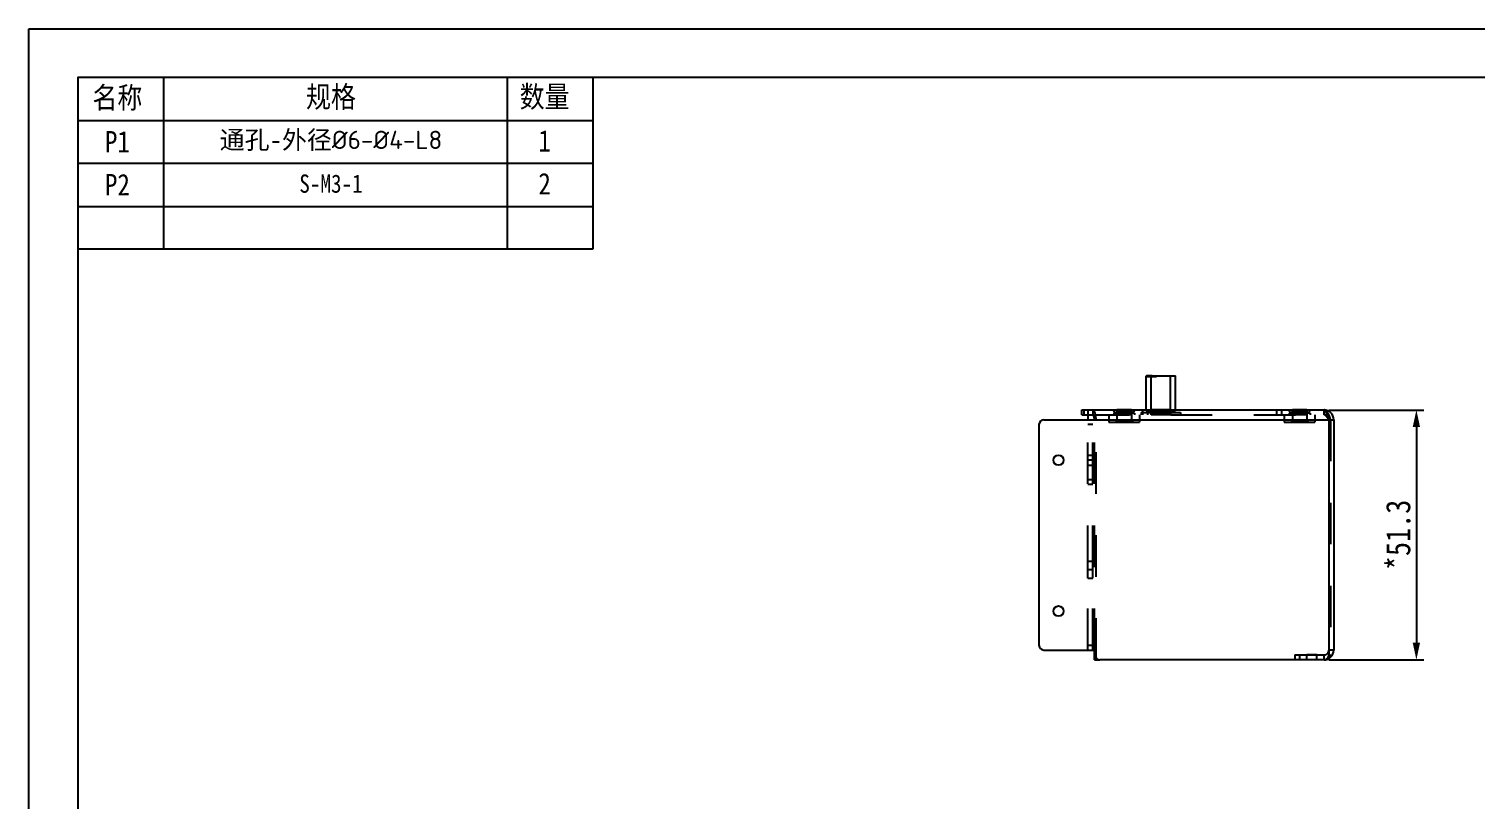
# Model space of a CAD drawing. Header units: millimetres. Extents: x 0 to 8948, y -1340 to 1100.
# Drawn here: x 7671.4 to 7968.4, y 261.6 to 420 of the extents above; entities that cross this region are included whole.
import ezdxf

# ---------------------------------------------------------------- set-up
doc = ezdxf.new("R2010")
doc.units = ezdxf.units.MM
doc.header["$LTSCALE"] = 85.25
doc.header["$PDMODE"] = 3
doc.header["$PDSIZE"] = 8
doc.linetypes.add('HIDDEN', pattern=[0.2, 0.1, -0.1])
doc.layers.get('0').update_dxf_attribs({"linetype": 'CONTINUOUS'})
doc.layers.get('Defpoints').update_dxf_attribs({"linetype": 'CONTINUOUS'})
doc.layers.add('02___PRT_ALL_AXES', color=7, linetype='CONTINUOUS')
doc.layers.add('DEFAULT_2', color=8, linetype='HIDDEN')
doc.styles.get("Standard").update_dxf_attribs({"font": 'txt', "width": 0.85})
doc.dimstyles.new('DIMSTYLE_1', dxfattribs={"dimtxt": 5, "dimasz": 3.5, "dimexe": 1.5, "dimexo": 1, "dimgap": 1.25, "dimtad": 1, "dimdsep": 46, "dimtxsty": 'Standard', "dimblk": '_FILLED', "dimblk1": '_FILLED', "dimblk2": '_FILLED', "dimcen": 0.09, "dimadec": 0, "dimazin": 0, "dimtp": 0.01, "dimtm": 0.01, "dimtfac": 1, "dimtofl": 0, "dimtmove": 0, "dimatfit": 3, "dimldrblk": '_FILLED', "dimfxl": 0, "dimtolj": 1, "dimarcsym": 0})

# ---------------------------------------------------------------- blocks, each defined once
blk = doc.blocks.new('_FILLED')
at = {"color": 0, "linetype": 'ByBlock'}
blk.add_solid([(0, 0), (-1, 0.214), (-1, -0.214)], dxfattribs=at)
blk = doc.blocks.new('*D48')
at = {"color": 0, "linetype": 'Continuous', "lineweight": -2, "transparency": 16777216}
for p, q in [((7938.22, 341.74), (7957.68, 341.74)), ((7956.18, 338.24), (7956.18, 293.94)), ((7938.22, 290.44), (7957.68, 290.44))]:
    blk.add_line(p, q, dxfattribs=at)
at = {"layer": 'Defpoints', "color": 0, "linetype": 'Continuous', "transparency": 16777216}
for p in [(7937.22, 341.74), (7937.22, 290.44), (7956.18, 290.44)]:
    blk.add_point(p, dxfattribs=at)
at = {"color": 0, "linetype": 'Continuous', "lineweight": -2, "transparency": 16777216, "xscale": 3.5, "yscale": 3.5, "zscale": 3.5}
for p, rotation in [((7956.18, 341.74), 90), ((7956.18, 290.44), 270)]:
    blk.add_blockref('_FILLED', p, dxfattribs=dict(at, rotation=rotation))
at = {"color": 0, "linetype": 'Continuous', "transparency": 16777216, "insert": (7949.93, 316.09), "char_height": 5, "width": 15.9375, "attachment_point": 2, "rotation": 90}
blk.add_mtext('\\A1;*51.3', dxfattribs=at)

msp = doc.modelspace()

# ---------------------------------------------------------------- linework, layer by layer
at = {"color": 7, "linetype": 'Continuous'}
for p, q in [((7671.429, 0), (7671.429, 420)), ((7671.429, 420), (8265.429, 420)), ((7900.723, 341.744), (7900.723, 348.744)), ((7906.723, 341.744), (7906.723, 348.744)), ((7887.523, 340.744), (7887.523, 341.744)), ((7888.023, 340.744), (7888.023, 341.744)), ((7887.523, 340.744), (7888.723, 340.744)), ((7938.223, 339.744), (7939.223, 339.744)), ((7890.099, 290.444), (7890.099, 292.444)), ((7939.223, 292.444), (7938.223, 292.444)), ((7890.099, 290.444), (7891.223, 290.444))]:
    msp.add_line(p, q, dxfattribs=at)
at = {"color": 7, "true_color": 0xffffff}
for p, q in [((7699.054, 410), (7699.054, 374.75)), ((7769.553, 410), (7769.553, 374.75)), ((7787.178, 410), (7787.178, 374.75))]:
    msp.add_line(p, q, dxfattribs=at)
at = {"color": 3, "linetype": 'Continuous'}
for p, q in [((7887.523, 341.744), (7937.223, 341.744)), ((7888.723, 341.744), (7888.723, 339.744)), ((7878.723, 338.744), (7878.723, 293.444)), ((7879.723, 339.744), (7938.223, 339.744)), ((7938.223, 339.744), (7938.223, 291.444)), ((7939.223, 339.744), (7939.223, 292.444)), ((7879.723, 292.444), (7890.223, 292.444)), ((7890.223, 291.444), (7890.223, 292.444)), ((7937.223, 290.444), (7891.223, 290.444))]:
    msp.add_line(p, q, dxfattribs=at)
at = {"color": 7, "linetype": 'Continuous'}
msp.add_lwpolyline([(7681.429, 10), (8255.429, 10), (8255.429, 410), (7681.429, 410)], close=True, dxfattribs=at)
at = {"color": 7, "true_color": 0xffffff}
for points in [[(7681.429, 401.188), (7787.178, 401.188)], [(7787.178, 392.375), (7681.429, 392.375)], [(7681.429, 383.563), (7787.178, 383.563)], [(7787.178, 374.75), (7681.429, 374.75)]]:
    msp.add_lwpolyline(points, dxfattribs=at)
at = {"color": 3, "linetype": 'Continuous'}
for centre, radius, start, end in [((7937.223, 339.744), 2, 0, 90), ((7879.723, 338.744), 1, 90, 180), ((7879.723, 293.444), 1, 180, 270), ((7891.223, 291.444), 1, 180, 270), ((7937.223, 292.444), 2, 270, 0), ((7937.223, 291.444), 1, 270, 0)]:
    msp.add_arc(centre, radius, start, end, dxfattribs=at)
for points, knots in [([(7937.776, 341.035), (7937.734, 341.137), (7937.65, 341.319), (7937.502, 341.578), (7937.334, 341.744), (7937.223, 341.744)], [0, 0, 0, 0, 0.3557086, 0.6400758, 1, 1, 1, 1]), ([(7938.039, 340.312), (7938.018, 340.377), (7937.936, 340.62), (7937.848, 340.862), (7937.776, 341.035)], [0, 0, 0, 0, 0.2675329, 1, 1, 1, 1])]:
    msp.add_open_spline(points, degree=3, knots=knots, dxfattribs=at)
for points in [[(7938.223, 339.744), (7938.162, 339.934), (7938.102, 340.123), (7938.039, 340.312)], [(7937.985, 290.52), (7937.873, 290.471), (7937.748, 290.444), (7937.625, 290.444)], [(7938.29, 290.737), (7938.204, 290.646), (7938.099, 290.571), (7937.985, 290.52)]]:
    msp.add_open_spline(points, degree=3, dxfattribs=at)
at = {"layer": '02___PRT_ALL_AXES', "color": 7, "linetype": 'Continuous'}
for p, q in [((7900.723, 348.744), (7906.723, 348.744)), ((7900.723, 341.744), (7900.723, 348.744)), ((7906.723, 341.744), (7906.723, 348.744))]:
    msp.add_line(p, q, dxfattribs=at)
at = {"layer": '02___PRT_ALL_AXES', "color": 8, "linetype": 'HIDDEN'}
for p, q in [((7901.723, 340.744), (7901.723, 348.744)), ((7905.723, 340.744), (7905.723, 348.744)), ((7897.723, 341.744), (7894.723, 341.744)), ((7894.723, 341.744), (7894.723, 340.744)), ((7897.723, 341.744), (7897.723, 340.744)), ((7900.723, 341.544), (7900.723, 341.744)), ((7905.723, 341.744), (7901.723, 341.744)), ((7906.723, 341.544), (7906.723, 341.744)), ((7933.723, 341.744), (7930.723, 341.744)), ((7930.723, 341.744), (7930.723, 340.744)), ((7933.723, 341.744), (7933.723, 340.744)), ((7897.723, 340.744), (7894.723, 340.744)), ((7905.723, 340.744), (7901.723, 340.744)), ((7933.723, 340.744), (7930.723, 340.744)), ((7888.783, 332.494), (7889.783, 332.494)), ((7888.783, 330.395), (7888.783, 332.493)), ((7889.783, 331.444), (7888.783, 331.444)), ((7888.783, 330.394), (7889.783, 330.394)), ((7889.783, 330.395), (7889.783, 332.493)), ((7888.783, 310.694), (7889.783, 310.694)), ((7888.783, 307.194), (7888.783, 310.694)), ((7889.783, 308.944), (7888.783, 308.944)), ((7889.783, 307.194), (7889.783, 310.694)), ((7888.783, 307.194), (7889.783, 307.194)), ((7935.773, 291.444), (7933.673, 291.444)), ((7933.673, 290.444), (7933.673, 291.444)), ((7935.773, 290.444), (7935.773, 291.444)), ((7935.773, 290.444), (7933.673, 290.444))]:
    msp.add_line(p, q, dxfattribs=at)
at = {"layer": '02___PRT_ALL_AXES', "color": 3, "linetype": 'Continuous'}
for centre in [(7882.723, 331.444), (7882.723, 300.444)]:
    msp.add_circle(centre, 1.05, dxfattribs=at)
at = {"layer": 'DEFAULT_2', "color": 8, "linetype": 'HIDDEN'}
for p, q in [((7900.744, 348.644), (7900.744, 348.744)), ((7900.744, 348.644), (7901.933, 348.644)), ((7900.749, 348.744), (7900.749, 348.644)), ((7901.933, 348.744), (7900.758, 348.744)), ((7900.758, 348.644), (7900.758, 348.744)), ((7900.786, 348.744), (7900.786, 348.644)), ((7900.789, 348.744), (7900.789, 348.644)), ((7900.83, 348.744), (7900.83, 348.644)), ((7900.832, 348.744), (7900.832, 348.644)), ((7900.838, 348.744), (7900.838, 348.644)), ((7900.839, 348.744), (7900.839, 348.644)), ((7900.848, 348.744), (7900.848, 348.644)), ((7900.863, 348.744), (7900.863, 348.644)), ((7900.865, 348.744), (7900.865, 348.644)), ((7900.905, 348.744), (7900.905, 348.644)), ((7900.908, 348.744), (7900.908, 348.644)), ((7900.912, 348.744), (7900.912, 348.644)), ((7900.924, 348.744), (7900.924, 348.644)), ((7900.963, 348.744), (7900.963, 348.644)), ((7900.974, 348.744), (7900.974, 348.644)), ((7900.982, 348.744), (7900.982, 348.644)), ((7900.994, 348.744), (7900.994, 348.644)), ((7901.033, 348.744), (7901.033, 348.644)), ((7901.044, 348.744), (7901.044, 348.644)), ((7901.048, 348.744), (7901.048, 348.644)), ((7901.052, 348.744), (7901.052, 348.644)), ((7901.091, 348.744), (7901.091, 348.644)), ((7901.094, 348.744), (7901.094, 348.644)), ((7901.111, 348.744), (7901.111, 348.644)), ((7901.117, 348.744), (7901.117, 348.644)), ((7901.118, 348.744), (7901.118, 348.644)), ((7901.124, 348.744), (7901.124, 348.644)), ((7901.126, 348.744), (7901.126, 348.644)), ((7901.133, 348.744), (7901.133, 348.644)), ((7901.145, 348.744), (7901.145, 348.644)), ((7901.166, 348.744), (7901.166, 348.644)), ((7901.172, 348.744), (7901.172, 348.644)), ((7901.173, 348.744), (7901.173, 348.644)), ((7901.178, 348.744), (7901.178, 348.644)), ((7901.183, 348.744), (7901.183, 348.644)), ((7901.185, 348.744), (7901.185, 348.644)), ((7901.189, 348.744), (7901.189, 348.644)), ((7901.192, 348.744), (7901.192, 348.644)), ((7901.194, 348.744), (7901.194, 348.644)), ((7901.199, 348.744), (7901.199, 348.644)), ((7901.22, 348.744), (7901.22, 348.644)), ((7901.234, 348.744), (7901.234, 348.644)), ((7901.24, 348.644), (7901.24, 348.744)), ((7901.247, 348.744), (7901.247, 348.644)), ((7901.252, 348.744), (7901.252, 348.644)), ((7901.257, 348.744), (7901.257, 348.644)), ((7901.269, 348.744), (7901.269, 348.644)), ((7901.279, 348.744), (7901.279, 348.644)), ((7901.28, 348.744), (7901.28, 348.644)), ((7901.283, 348.744), (7901.283, 348.644)), ((7901.295, 348.744), (7901.295, 348.644)), ((7901.297, 348.644), (7901.297, 348.744)), ((7901.302, 348.744), (7901.302, 348.644)), ((7901.314, 348.744), (7901.314, 348.644)), ((7901.315, 348.744), (7901.315, 348.644)), ((7901.325, 348.744), (7901.325, 348.644)), ((7901.327, 348.744), (7901.327, 348.644)), ((7901.329, 348.744), (7901.329, 348.644)), ((7901.334, 348.744), (7901.334, 348.644)), ((7901.346, 348.744), (7901.346, 348.644)), ((7901.359, 348.744), (7901.359, 348.644)), ((7901.368, 348.744), (7901.368, 348.644)), ((7901.369, 348.744), (7901.369, 348.644)), ((7901.373, 348.744), (7901.373, 348.644)), ((7901.379, 348.744), (7901.379, 348.644)), ((7901.391, 348.744), (7901.391, 348.644)), ((7901.395, 348.744), (7901.395, 348.644)), ((7901.406, 348.744), (7901.406, 348.644)), ((7901.414, 348.744), (7901.414, 348.644)), ((7901.426, 348.744), (7901.426, 348.644)), ((7901.428, 348.744), (7901.428, 348.644)), ((7901.449, 348.744), (7901.449, 348.644)), ((7901.454, 348.744), (7901.454, 348.644)), ((7901.456, 348.744), (7901.456, 348.644)), ((7901.457, 348.744), (7901.457, 348.644)), ((7901.459, 348.744), (7901.459, 348.644)), ((7901.463, 348.744), (7901.463, 348.644)), ((7901.469, 348.744), (7901.469, 348.644)), ((7901.47, 348.744), (7901.47, 348.644)), ((7901.486, 348.744), (7901.486, 348.644)), ((7901.503, 348.744), (7901.503, 348.644)), ((7901.507, 348.744), (7901.507, 348.644)), ((7901.51, 348.744), (7901.51, 348.644)), ((7901.539, 348.744), (7901.539, 348.644)), ((7901.542, 348.744), (7901.542, 348.644)), ((7901.548, 348.744), (7901.548, 348.644)), ((7901.568, 348.744), (7901.568, 348.644)), ((7901.729, 348.744), (7901.729, 348.644)), ((7901.739, 348.744), (7901.739, 348.644)), ((7901.81, 348.744), (7901.81, 348.644)), ((7901.825, 348.744), (7901.825, 348.644)), ((7901.872, 348.744), (7901.872, 348.644)), ((7901.933, 348.744), (7901.933, 348.644)), ((7901.962, 348.744), (7902.845, 348.744)), ((7901.962, 348.744), (7901.962, 348.644)), ((7901.962, 348.644), (7902.845, 348.644)), ((7901.97, 348.744), (7901.97, 348.644)), ((7901.983, 348.744), (7901.983, 348.644)), ((7902.001, 348.744), (7902.001, 348.644)), ((7902.022, 348.744), (7902.022, 348.644)), ((7902.064, 348.744), (7902.064, 348.644)), ((7902.065, 348.744), (7902.065, 348.644)), ((7902.081, 348.644), (7902.081, 348.744)), ((7902.086, 348.744), (7902.086, 348.644)), ((7902.09, 348.744), (7902.09, 348.644)), ((7902.135, 348.744), (7902.135, 348.644)), ((7902.138, 348.744), (7902.138, 348.644)), ((7902.195, 348.744), (7902.195, 348.644)), ((7902.22, 348.744), (7902.22, 348.644)), ((7902.259, 348.744), (7902.259, 348.644)), ((7902.27, 348.744), (7902.27, 348.644)), ((7902.326, 348.744), (7902.326, 348.644)), ((7902.351, 348.744), (7902.351, 348.644)), ((7902.386, 348.744), (7902.386, 348.644)), ((7902.392, 348.744), (7902.392, 348.644)), ((7902.426, 348.744), (7902.426, 348.644)), ((7902.433, 348.644), (7902.433, 348.744)), ((7902.452, 348.744), (7902.452, 348.644)), ((7902.506, 348.744), (7902.506, 348.644)), ((7902.707, 348.744), (7902.707, 348.644)), ((7902.845, 348.744), (7902.845, 348.644)), ((7889.757, 341.744), (7889.757, 340.744)), ((7898.348, 341.714), (7894.098, 341.714)), ((7894.098, 341.714), (7894.098, 341.614)), ((7898.348, 341.614), (7894.098, 341.614)), ((7894.323, 341.124), (7894.098, 341.614)), ((7894.723, 341.414), (7894.423, 341.714)), ((7897.723, 341.414), (7898.023, 341.714)), ((7898.123, 341.124), (7898.348, 341.614)), ((7898.348, 341.714), (7898.348, 341.614)), ((7899.973, 341.744), (7899.973, 340.744)), ((7900.723, 341.544), (7900.723, 341.744)), ((7900.973, 341.744), (7900.973, 340.744)), ((7906.723, 341.544), (7906.723, 341.744)), ((7927.473, 341.744), (7927.473, 340.744)), ((7928.473, 341.744), (7928.473, 340.744)), ((7934.348, 341.714), (7930.098, 341.714)), ((7930.098, 341.714), (7930.098, 341.614)), ((7934.348, 341.614), (7930.098, 341.614)), ((7930.323, 341.124), (7930.098, 341.614)), ((7930.723, 341.414), (7930.423, 341.714)), ((7933.723, 341.414), (7934.023, 341.714)), ((7934.123, 341.124), (7934.348, 341.614)), ((7934.348, 341.714), (7934.348, 341.614)), ((7937.223, 340.744), (7937.223, 341.744)), ((7888.723, 340.744), (7937.223, 340.744)), ((7888.783, 292.444), (7888.783, 339.744)), ((7889.783, 338.744), (7888.783, 338.744)), ((7889.783, 292.444), (7889.783, 339.744)), ((7890.099, 292.444), (7890.099, 339.744)), ((7890.441, 290.444), (7890.441, 339.744)), ((7893.073, 340.744), (7893.073, 339.244)), ((7893.073, 339.244), (7899.373, 339.244)), ((7893.747, 339.264), (7895.638, 339.264)), ((7893.747, 339.264), (7893.747, 339.244)), ((7893.761, 339.264), (7893.761, 339.244)), ((7893.783, 339.244), (7893.783, 339.264)), ((7893.791, 339.264), (7893.791, 339.244)), ((7893.829, 339.244), (7893.829, 339.264)), ((7893.829, 339.264), (7893.829, 339.244)), ((7893.83, 339.264), (7893.83, 339.244)), ((7893.832, 339.264), (7893.832, 339.244)), ((7893.842, 339.264), (7893.842, 339.244)), ((7893.852, 339.244), (7893.852, 339.264)), ((7894.076, 339.264), (7894.076, 339.244)), ((7898.348, 341.124), (7894.098, 341.124)), ((7894.098, 341.124), (7894.098, 340.744)), ((7894.109, 339.264), (7894.109, 339.244)), ((7894.19, 339.264), (7894.19, 339.244)), ((7894.223, 339.264), (7894.223, 339.244)), ((7894.231, 339.264), (7894.231, 339.244)), ((7894.244, 339.264), (7894.244, 339.244)), ((7894.264, 339.264), (7894.264, 339.244)), ((7894.265, 339.264), (7894.265, 339.244)), ((7894.267, 339.264), (7894.267, 339.244)), ((7894.294, 339.264), (7894.294, 339.244)), ((7894.295, 339.264), (7894.295, 339.244)), ((7894.301, 339.264), (7894.301, 339.244)), ((7894.311, 339.264), (7894.311, 339.244)), ((7894.323, 339.244), (7894.323, 339.264)), ((7894.324, 339.264), (7894.324, 339.244)), ((7894.369, 339.264), (7894.369, 339.244)), ((7894.381, 339.264), (7894.381, 339.244)), ((7894.41, 339.264), (7894.41, 339.244)), ((7894.414, 339.264), (7894.414, 339.244)), ((7894.417, 339.264), (7894.417, 339.244)), ((7894.723, 339.544), (7894.423, 339.244)), ((7894.423, 339.264), (7894.423, 339.244)), ((7894.491, 339.264), (7894.491, 339.244)), ((7894.508, 339.264), (7894.508, 339.244)), ((7894.511, 339.264), (7894.511, 339.244)), ((7894.513, 339.264), (7894.513, 339.244)), ((7894.514, 339.244), (7894.514, 339.264)), ((7894.528, 339.264), (7894.528, 339.244)), ((7894.531, 339.264), (7894.531, 339.244)), ((7894.533, 339.264), (7894.533, 339.244)), ((7894.546, 339.264), (7894.546, 339.244)), ((7894.548, 339.264), (7894.548, 339.244)), ((7894.556, 339.264), (7894.556, 339.244)), ((7894.557, 339.264), (7894.557, 339.244)), ((7894.617, 339.264), (7894.617, 339.244)), ((7894.618, 339.264), (7894.618, 339.244)), ((7894.63, 339.244), (7894.63, 339.264)), ((7894.655, 339.264), (7894.655, 339.244)), ((7894.661, 339.264), (7894.661, 339.244)), ((7894.676, 339.264), (7894.676, 339.244)), ((7894.679, 339.264), (7894.679, 339.244)), ((7894.692, 339.244), (7894.692, 339.264)), ((7894.696, 339.264), (7894.696, 339.244)), ((7894.706, 339.264), (7894.706, 339.244)), ((7894.707, 339.244), (7894.707, 339.264)), ((7894.71, 339.264), (7894.71, 339.244)), ((7894.721, 339.264), (7894.721, 339.244)), ((7897.723, 341.414), (7894.723, 341.414)), ((7894.723, 341.414), (7894.723, 339.544)), ((7897.723, 339.544), (7894.723, 339.544)), ((7894.735, 339.244), (7894.735, 339.264)), ((7894.736, 339.264), (7894.736, 339.244)), ((7894.737, 339.264), (7894.737, 339.244)), ((7894.771, 339.244), (7894.771, 339.264)), ((7894.778, 339.264), (7894.778, 339.244)), ((7894.837, 339.264), (7894.837, 339.244)), ((7894.845, 339.244), (7894.845, 339.264)), ((7894.869, 339.264), (7894.869, 339.244)), ((7894.88, 339.264), (7894.88, 339.244)), ((7894.892, 339.244), (7894.892, 339.264)), ((7894.903, 339.264), (7894.903, 339.244)), ((7894.903, 339.244), (7894.903, 339.264)), ((7894.914, 339.264), (7894.914, 339.244)), ((7894.916, 339.264), (7894.916, 339.244)), ((7894.954, 339.264), (7894.954, 339.244)), ((7894.983, 339.264), (7894.983, 339.244)), ((7894.991, 339.264), (7894.991, 339.244)), ((7894.991, 339.264), (7894.991, 339.244)), ((7895.067, 339.244), (7895.067, 339.264)), ((7895.085, 339.264), (7895.085, 339.244)), ((7895.114, 339.264), (7895.114, 339.244)), ((7895.127, 339.264), (7895.127, 339.244)), ((7895.137, 339.244), (7895.137, 339.264)), ((7895.154, 339.264), (7895.154, 339.244)), ((7895.185, 339.244), (7895.185, 339.264)), ((7895.193, 339.264), (7895.193, 339.244)), ((7895.321, 339.244), (7895.321, 339.264)), ((7895.356, 339.264), (7895.356, 339.244)), ((7895.384, 339.264), (7895.384, 339.244)), ((7895.392, 339.264), (7895.392, 339.244)), ((7895.421, 339.264), (7895.421, 339.244)), ((7895.432, 339.264), (7895.432, 339.244)), ((7895.46, 339.264), (7895.46, 339.244)), ((7895.468, 339.264), (7895.468, 339.244)), ((7895.627, 339.264), (7895.627, 339.244)), ((7895.638, 339.264), (7895.638, 339.244)), ((7895.778, 339.264), (7896.159, 339.264)), ((7895.778, 339.264), (7895.778, 339.244)), ((7895.78, 339.264), (7895.78, 339.244)), ((7895.82, 339.264), (7895.82, 339.244)), ((7895.829, 339.264), (7895.829, 339.244)), ((7895.83, 339.264), (7895.83, 339.244)), ((7895.831, 339.264), (7895.831, 339.244)), ((7895.853, 339.264), (7895.853, 339.244)), ((7895.859, 339.264), (7895.859, 339.244)), ((7895.86, 339.244), (7895.86, 339.264)), ((7895.864, 339.264), (7895.864, 339.244)), ((7895.868, 339.264), (7895.868, 339.244)), ((7895.946, 339.264), (7895.946, 339.244)), ((7895.961, 339.264), (7895.961, 339.244)), ((7895.962, 339.264), (7895.962, 339.244)), ((7895.971, 339.264), (7895.971, 339.244)), ((7895.995, 339.264), (7895.995, 339.244)), ((7896.007, 339.264), (7896.007, 339.244)), ((7896.052, 339.264), (7896.052, 339.244)), ((7896.08, 339.264), (7896.08, 339.244)), ((7896.086, 339.264), (7896.086, 339.244)), ((7896.112, 339.264), (7896.112, 339.244)), ((7896.112, 339.244), (7896.112, 339.264)), ((7896.118, 339.264), (7896.118, 339.244)), ((7896.12, 339.264), (7896.12, 339.244)), ((7896.127, 339.244), (7896.127, 339.264)), ((7896.131, 339.264), (7896.131, 339.244)), ((7896.159, 339.264), (7896.159, 339.244)), ((7896.159, 339.244), (7896.159, 339.264)), ((7897.723, 341.414), (7897.723, 339.544)), ((7897.723, 339.544), (7898.023, 339.244)), ((7898.348, 341.124), (7898.348, 340.744)), ((7899.373, 340.744), (7899.373, 339.244)), ((7899.681, 341.244), (7907.764, 341.244)), ((7899.681, 341.244), (7899.681, 340.744)), ((7900.723, 341.544), (7906.723, 341.544)), ((7900.923, 341.544), (7900.923, 341.244)), ((7901.702, 341.244), (7901.702, 340.744)), ((7905.744, 341.244), (7905.744, 340.744)), ((7906.523, 341.544), (7906.523, 341.244)), ((7907.764, 341.244), (7907.764, 340.744)), ((7929.073, 340.744), (7929.073, 339.244)), ((7929.073, 339.244), (7935.373, 339.244)), ((7929.747, 339.264), (7931.638, 339.264)), ((7929.747, 339.264), (7929.747, 339.244)), ((7929.761, 339.264), (7929.761, 339.244)), ((7929.783, 339.244), (7929.783, 339.264)), ((7929.791, 339.264), (7929.791, 339.244)), ((7929.829, 339.244), (7929.829, 339.264)), ((7929.829, 339.264), (7929.829, 339.244)), ((7929.83, 339.264), (7929.83, 339.244)), ((7929.832, 339.264), (7929.832, 339.244)), ((7929.842, 339.264), (7929.842, 339.244)), ((7929.852, 339.244), (7929.852, 339.264)), ((7930.076, 339.264), (7930.076, 339.244)), ((7934.348, 341.124), (7930.098, 341.124)), ((7930.098, 341.124), (7930.098, 340.744)), ((7930.109, 339.264), (7930.109, 339.244)), ((7930.19, 339.264), (7930.19, 339.244)), ((7930.223, 339.264), (7930.223, 339.244)), ((7930.231, 339.264), (7930.231, 339.244)), ((7930.244, 339.264), (7930.244, 339.244)), ((7930.264, 339.264), (7930.264, 339.244)), ((7930.265, 339.264), (7930.265, 339.244)), ((7930.267, 339.264), (7930.267, 339.244)), ((7930.294, 339.264), (7930.294, 339.244)), ((7930.295, 339.264), (7930.295, 339.244)), ((7930.301, 339.264), (7930.301, 339.244)), ((7930.311, 339.264), (7930.311, 339.244)), ((7930.323, 339.244), (7930.323, 339.264)), ((7930.324, 339.264), (7930.324, 339.244)), ((7930.369, 339.264), (7930.369, 339.244)), ((7930.381, 339.264), (7930.381, 339.244)), ((7930.41, 339.264), (7930.41, 339.244)), ((7930.414, 339.264), (7930.414, 339.244)), ((7930.417, 339.264), (7930.417, 339.244)), ((7930.723, 339.544), (7930.423, 339.244)), ((7930.423, 339.264), (7930.423, 339.244)), ((7930.491, 339.264), (7930.491, 339.244)), ((7930.508, 339.264), (7930.508, 339.244)), ((7930.511, 339.264), (7930.511, 339.244)), ((7930.513, 339.264), (7930.513, 339.244)), ((7930.514, 339.244), (7930.514, 339.264)), ((7930.528, 339.264), (7930.528, 339.244)), ((7930.531, 339.264), (7930.531, 339.244)), ((7930.533, 339.264), (7930.533, 339.244)), ((7930.546, 339.264), (7930.546, 339.244)), ((7930.548, 339.264), (7930.548, 339.244)), ((7930.556, 339.264), (7930.556, 339.244)), ((7930.557, 339.264), (7930.557, 339.244)), ((7930.617, 339.264), (7930.617, 339.244)), ((7930.618, 339.264), (7930.618, 339.244)), ((7930.63, 339.244), (7930.63, 339.264)), ((7930.655, 339.264), (7930.655, 339.244)), ((7930.661, 339.264), (7930.661, 339.244)), ((7930.676, 339.264), (7930.676, 339.244)), ((7930.679, 339.264), (7930.679, 339.244)), ((7930.692, 339.244), (7930.692, 339.264)), ((7930.696, 339.264), (7930.696, 339.244)), ((7930.706, 339.264), (7930.706, 339.244)), ((7930.707, 339.244), (7930.707, 339.264)), ((7930.71, 339.264), (7930.71, 339.244)), ((7930.721, 339.264), (7930.721, 339.244)), ((7933.723, 341.414), (7930.723, 341.414)), ((7930.723, 341.414), (7930.723, 339.544)), ((7933.723, 339.544), (7930.723, 339.544)), ((7930.735, 339.244), (7930.735, 339.264)), ((7930.736, 339.264), (7930.736, 339.244)), ((7930.737, 339.264), (7930.737, 339.244)), ((7930.771, 339.244), (7930.771, 339.264)), ((7930.778, 339.264), (7930.778, 339.244)), ((7930.837, 339.264), (7930.837, 339.244)), ((7930.845, 339.244), (7930.845, 339.264)), ((7930.869, 339.264), (7930.869, 339.244)), ((7930.88, 339.264), (7930.88, 339.244)), ((7930.892, 339.244), (7930.892, 339.264)), ((7930.903, 339.264), (7930.903, 339.244)), ((7930.903, 339.244), (7930.903, 339.264)), ((7930.914, 339.264), (7930.914, 339.244)), ((7930.916, 339.264), (7930.916, 339.244)), ((7930.954, 339.264), (7930.954, 339.244)), ((7930.983, 339.264), (7930.983, 339.244)), ((7930.991, 339.264), (7930.991, 339.244)), ((7930.991, 339.264), (7930.991, 339.244)), ((7931.067, 339.244), (7931.067, 339.264)), ((7931.085, 339.264), (7931.085, 339.244)), ((7931.114, 339.264), (7931.114, 339.244)), ((7931.127, 339.264), (7931.127, 339.244)), ((7931.137, 339.244), (7931.137, 339.264)), ((7931.154, 339.264), (7931.154, 339.244)), ((7931.185, 339.244), (7931.185, 339.264)), ((7931.193, 339.264), (7931.193, 339.244)), ((7931.321, 339.244), (7931.321, 339.264)), ((7931.356, 339.264), (7931.356, 339.244)), ((7931.384, 339.264), (7931.384, 339.244)), ((7931.392, 339.264), (7931.392, 339.244)), ((7931.421, 339.264), (7931.421, 339.244)), ((7931.432, 339.264), (7931.432, 339.244)), ((7931.46, 339.264), (7931.46, 339.244)), ((7931.468, 339.264), (7931.468, 339.244)), ((7931.627, 339.264), (7931.627, 339.244)), ((7931.638, 339.264), (7931.638, 339.244)), ((7931.778, 339.264), (7932.159, 339.264)), ((7931.778, 339.264), (7931.778, 339.244)), ((7931.78, 339.264), (7931.78, 339.244)), ((7931.82, 339.264), (7931.82, 339.244)), ((7931.829, 339.264), (7931.829, 339.244)), ((7931.83, 339.264), (7931.83, 339.244)), ((7931.831, 339.264), (7931.831, 339.244)), ((7931.853, 339.264), (7931.853, 339.244)), ((7931.859, 339.264), (7931.859, 339.244)), ((7931.86, 339.244), (7931.86, 339.264)), ((7931.864, 339.264), (7931.864, 339.244)), ((7931.868, 339.264), (7931.868, 339.244)), ((7931.946, 339.264), (7931.946, 339.244)), ((7931.961, 339.264), (7931.961, 339.244)), ((7931.962, 339.264), (7931.962, 339.244)), ((7931.971, 339.264), (7931.971, 339.244)), ((7931.995, 339.264), (7931.995, 339.244)), ((7932.007, 339.264), (7932.007, 339.244)), ((7932.052, 339.264), (7932.052, 339.244)), ((7932.08, 339.264), (7932.08, 339.244)), ((7932.086, 339.264), (7932.086, 339.244)), ((7932.112, 339.264), (7932.112, 339.244)), ((7932.112, 339.244), (7932.112, 339.264)), ((7932.118, 339.264), (7932.118, 339.244)), ((7932.12, 339.264), (7932.12, 339.244)), ((7932.127, 339.244), (7932.127, 339.264)), ((7932.131, 339.264), (7932.131, 339.244)), ((7932.159, 339.264), (7932.159, 339.244)), ((7932.159, 339.244), (7932.159, 339.264)), ((7933.723, 341.414), (7933.723, 339.544)), ((7933.723, 339.544), (7934.023, 339.244)), ((7934.348, 341.124), (7934.348, 340.744)), ((7935.373, 340.744), (7935.373, 339.244)), ((7938.565, 339.744), (7938.565, 291.444)), ((7888.783, 327.444), (7889.783, 327.444)), ((7889.783, 326.444), (7888.783, 326.444)), ((7888.783, 293.444), (7889.783, 293.444)), ((7890.441, 292.444), (7890.223, 292.444)), ((7931.223, 291.444), (7937.223, 291.444)), ((7931.223, 291.444), (7931.223, 290.444)), ((7932.223, 291.444), (7932.223, 290.444)), ((7937.223, 290.444), (7937.223, 291.444)), ((7938.223, 291.444), (7938.565, 291.444)), ((7937.223, 290.444), (7937.625, 290.444))]:
    msp.add_line(p, q, dxfattribs=at)
for centre, radius, start, end in [((7937.223, 339.744), 1, 0, 90), ((7932.576, 338.49), 6.119, 11.82825, 12.69453), ((7937.223, 292.444), 1, 270, 0), ((7937.167, 291.443), 1.055, 338.82137, 350.03377), ((7937.16, 291.445), 1.062, 349.98438, 359.96413), ((7937.543, 291.431), 1.02, 323.99173, 338.75703), ((7937.573, 291.41), 0.983, 316.80553, 323.95254)]:
    msp.add_arc(centre, radius, start, end, dxfattribs=at)
for points, knots in [([(7890.441, 339.744), (7890.441, 340), (7890.41, 340.478), (7890.295, 341.036), (7890.149, 341.396), (7890.018, 341.62), (7889.858, 341.744), (7889.757, 341.744)], [0, 0, 0, 0, 0.3448723, 0.6440869, 0.7651499, 0.8638638, 1, 1, 1, 1]), ([(7938.045, 341.143), (7937.94, 341.31), (7937.723, 341.595), (7937.376, 341.744), (7937.223, 341.744)], [0, 0, 0, 0, 0.5629949, 1, 1, 1, 1]), ([(7890.099, 339.744), (7890.099, 339.872), (7890.085, 340.111), (7890.015, 340.426), (7889.926, 340.65), (7889.807, 340.744), (7889.757, 340.744)], [0, 0, 0, 0, 0.3451565, 0.6446176, 0.8637516, 1, 1, 1, 1]), ([(7938.223, 339.744), (7938.141, 339.873), (7937.984, 340.118), (7937.708, 340.498), (7937.416, 340.744), (7937.223, 340.744)], [0, 0, 0, 0, 0.3160977, 0.5992338, 1, 1, 1, 1]), ([(7937.524, 340.665), (7937.5, 340.678), (7937.405, 340.722), (7937.3, 340.744), (7937.223, 340.744)], [0, 0, 0, 0, 0.2608498, 1, 1, 1, 1]), ([(7938.223, 339.744), (7938.142, 339.938), (7937.964, 340.286), (7937.684, 340.58), (7937.524, 340.665)], [0, 0, 0, 0, 0.537487, 1, 1, 1, 1]), ([(7938.348, 340.51), (7938.327, 340.568), (7938.241, 340.786), (7938.137, 340.997), (7938.045, 341.143)], [0, 0, 0, 0, 0.2638575, 1, 1, 1, 1]), ([(7938.545, 339.835), (7938.506, 340.007), (7938.445, 340.234), (7938.368, 340.456), (7938.348, 340.51)], [0, 0, 0, 0, 0.7543863, 1, 1, 1, 1]), ([(7937.643, 290.52), (7937.813, 290.596), (7938.016, 290.776), (7938.128, 291.001), (7938.151, 291.062)], [0, 0, 0, 0, 0.7430687, 1, 1, 1, 1])]:
    msp.add_open_spline(points, degree=3, knots=knots, dxfattribs=at)
for points in [[(7938.565, 291.444), (7938.565, 291.315), (7938.54, 291.183), (7938.493, 291.062)], [(7937.283, 290.444), (7937.406, 290.444), (7937.531, 290.471), (7937.643, 290.52)]]:
    msp.add_open_spline(points, degree=3, dxfattribs=at)

# ---------------------------------------------------------------- texts
at = {"lineweight": -3, "attachment_point": 5}
for s, insert, char_height, width in [('{\\fSimSun|b0|i0|c134|p54;名称}', (7689.59, 405.643), 4.41578, 18.95545), ('{\\fSimSun|b0|i0|c134|p54;规格}', (7733.422, 405.824), 4.41578, 18.95545), ('{\\fSimSun|b0|i0|c134|p54;数量}', (7777.268, 405.836), 4.41578, 18.95545), ('{\\fSimSun|b0|i0|c134|p54;P1}', (7689.59, 396.83), 4.41578, 18.95545), ('{\\fSimSun|b0|i0|c134|p54;\\W1;通孔-外径\\fISOCPEUR|b0|i0|c0|p34;%%C6-%%C4-L8}', (7733.422, 397.012), 3.75, 58.83651), ('{\\fSimSun|b0|i0|c134|p54;1}', (7777.268, 397.024), 4.41578, 18.95545), ('{\\fSimSun|b0|i0|c134|p54;P2}', (7689.59, 388.018), 4.41578, 18.95545), ('{\\fSimSun|b0|i0|c134|p54;S-M3-1}', (7733.422, 388.199), 3.75, 18.95545), ('{\\fSimSun|b0|i0|c134|p54;2}', (7777.268, 388.212), 4.41578, 18.95545)]:
    msp.add_mtext(s, dxfattribs=dict(at, insert=insert, char_height=char_height, width=width))

# ---------------------------------------------------------------- dimensions: what is measured, and where the dimension line sits
at = {"color": 2, "linetype": 'Continuous'}
dim = msp.add_linear_dim(base=(7956.177, 290.444), p1=(7937.223, 341.744), p2=(7937.223, 290.444), angle=270, text='*<>', dimstyle='DIMSTYLE_1', dxfattribs=at)
dim.commit()
dim.dimension.update_dxf_attribs({"geometry": '*D48', "text_midpoint": (7956.177, 316.094), "dimtype": 160})

doc.saveas('drawing.dxf')
